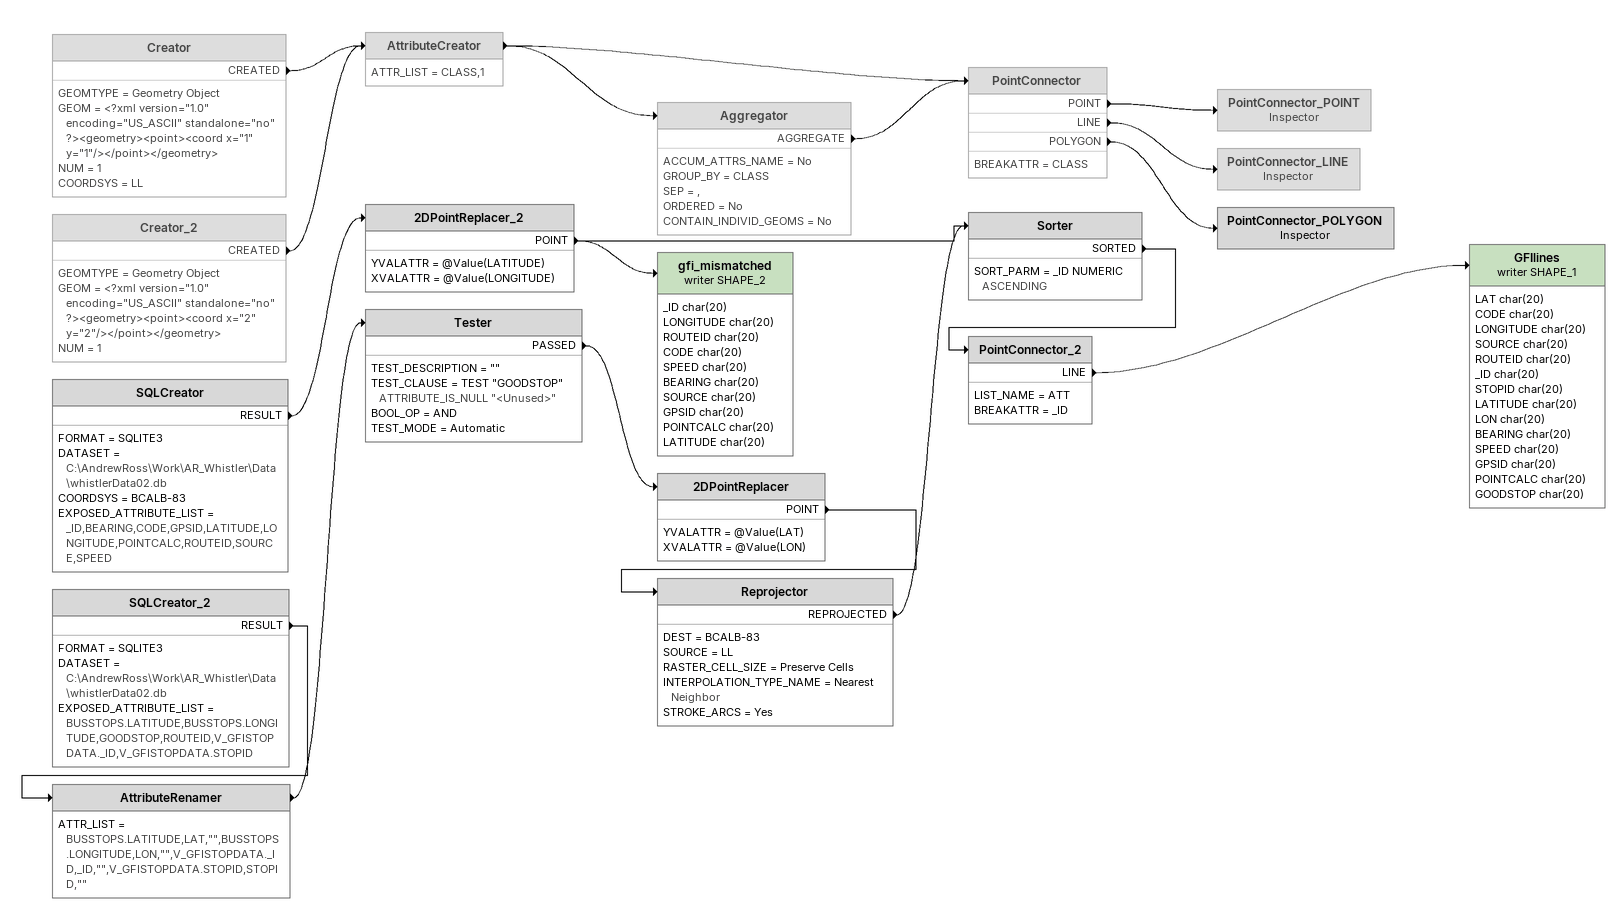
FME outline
Creator [off]
    GEOMTYPE = Geometry Object
    GEOM = <?xml version="1.0" encoding="US_ASCII" standalone="no" ?><geometry><point><coord x="1" y="1"/></point></geometry>
    NUM = 1
    COORDSYS = LL
    CREATED -> AttributeCreator
Creator_2 [off]
    GEOMTYPE = Geometry Object
    GEOM = <?xml version="1.0" encoding="US_ASCII" standalone="no" ?><geometry><point><coord x="2" y="2"/></point></geometry>
    NUM = 1
    CREATED -> AttributeCreator
AttributeCreator [off]
    ATTR_LIST = CLASS,1
    -> Aggregator
    -> PointConnector
Aggregator [off]
    ACCUM_ATTRS_NAME = No
    GROUP_BY = CLASS
    SEP = ,
    ORDERED = No
    CONTAIN_INDIVID_GEOMS = No
    AGGREGATE -> PointConnector
PointConnector [off]
    BREAKATTR = CLASS
    POINT -> PointConnector_POINT
    LINE -> PointConnector_LINE
    POLYGON -> PointConnector_POLYGON
PointConnector_POINT: Inspector [off]
PointConnector_LINE: Inspector [off]
PointConnector_POLYGON: Inspector
SQLCreator
    FORMAT = SQLITE3
    DATASET = C:\AndrewRoss\Work\AR_Whistler\Data\whistlerData02.db
    COORDSYS = BCALB-83
    EXPOSED_ATTRIBUTE_LIST = _ID,BEARING,CODE,GPSID,LATITUDE,LONGITUDE,POINTCALC,ROUTEID,SOURCE,SPEED
    RESULT -> 2DPointReplacer_2
2DPointReplacer_2
    YVALATTR = @Value(LATITUDE)
    XVALATTR = @Value(LONGITUDE)
    POINT -> Sorter
    POINT -> gfi_mismatched (writer SHAPE_2)
gfi_mismatched (writer SHAPE_2)
    attributes: _ID char(20), LONGITUDE char(20), ROUTEID char(20), CODE char(20), SPEED char(20), BEARING char(20), SOURCE char(20), GPSID char(20), POINTCALC char(20), LATITUDE char(20)
SQLCreator_2
    FORMAT = SQLITE3
    DATASET = C:\AndrewRoss\Work\AR_Whistler\Data\whistlerData02.db
    EXPOSED_ATTRIBUTE_LIST = BUSSTOPS.LATITUDE,BUSSTOPS.LONGITUDE,GOODSTOP,ROUTEID,V_GFISTOPDATA._ID,V_GFISTOPDATA.STOPID
    RESULT -> AttributeRenamer
AttributeRenamer
    ATTR_LIST = BUSSTOPS.LATITUDE,LAT,"",BUSSTOPS.LONGITUDE,LON,"",V_GFISTOPDATA._ID,_ID,"",V_GFISTOPDATA.STOPID,STOPID,""
    -> Tester
Tester
    TEST_DESCRIPTION = ""
    TEST_CLAUSE = TEST "GOODSTOP" ATTRIBUTE_IS_NULL "<Unused>"
    BOOL_OP = AND
    TEST_MODE = Automatic
    PASSED -> 2DPointReplacer
2DPointReplacer
    YVALATTR = @Value(LAT)
    XVALATTR = @Value(LON)
    POINT -> Reprojector
Reprojector
    DEST = BCALB-83
    SOURCE = LL
    RASTER_CELL_SIZE = Preserve Cells
    INTERPOLATION_TYPE_NAME = Nearest Neighbor
    STROKE_ARCS = Yes
    REPROJECTED -> Sorter
Sorter
    SORT_PARM = _ID NUMERIC ASCENDING
    SORTED -> PointConnector_2
PointConnector_2
    LIST_NAME = ATT
    BREAKATTR = _ID
    LINE -> GFIlines (writer SHAPE_1)
GFIlines (writer SHAPE_1)
    attributes: LAT char(20), CODE char(20), LONGITUDE char(20), SOURCE char(20), ROUTEID char(20), _ID char(20), STOPID char(20), LATITUDE char(20), LON char(20), BEARING char(20), SPEED char(20), GPSID char(20), POINTCALC char(20), GOODSTOP char(20)
